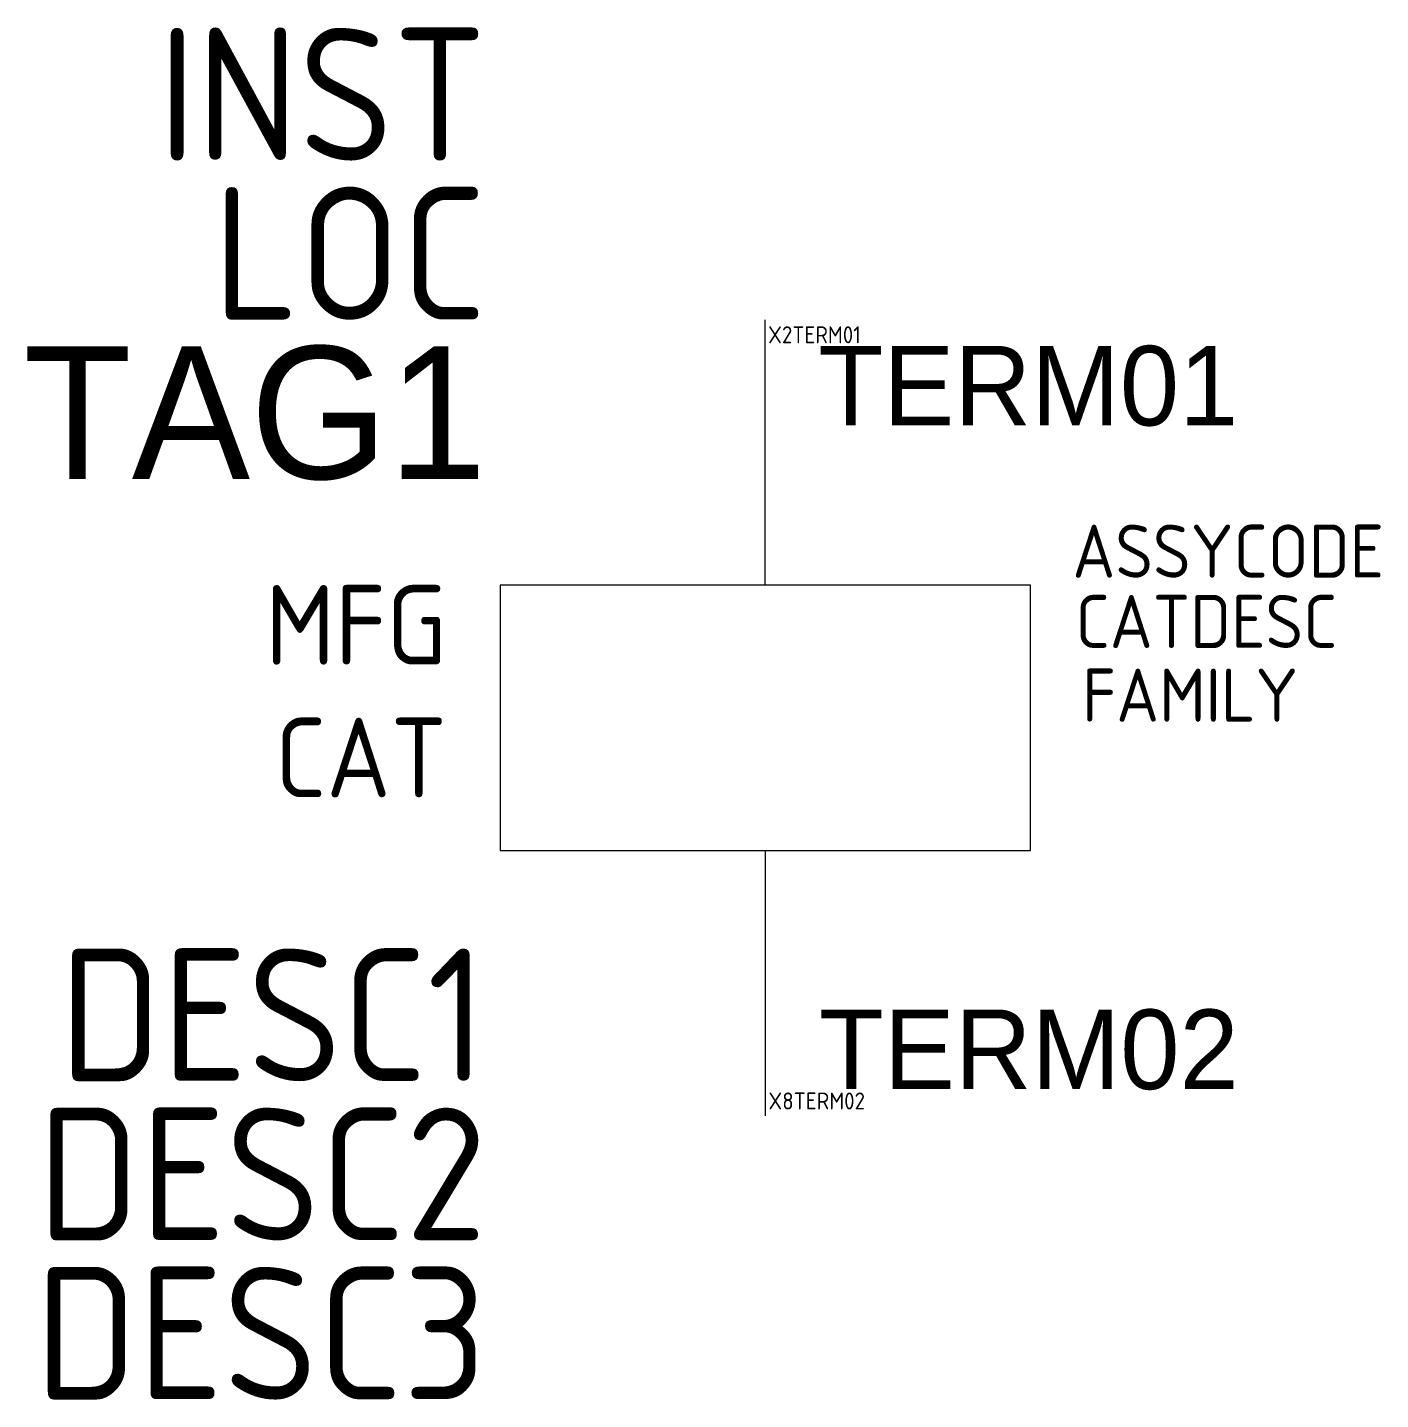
# Model space of a CAD drawing. Extents: x -13.9 to 11.6, y -12.8 to 13.
import ezdxf
from ezdxf.enums import TextEntityAlignment as Align

# ---------------------------------------------------------------- set-up
doc = ezdxf.new("R2010")
doc.units = 0
doc.header["$MEASUREMENT"] = 0
doc.styles.add('WD_IEC', font='isocp2.shx', dxfattribs={"width": 0.9, "height": 4})

msp = doc.modelspace()

# ---------------------------------------------------------------- linework, layer by layer
for p, q in [((0, 2.5), (0, 7.5)), ((0, -2.5), (0, -7.5))]:
    msp.add_line(p, q)
msp.add_lwpolyline([(-5, 2.5), (-5, -2.5), (5, -2.5), (5, 2.5)], close=True)

# ---------------------------------------------------------------- texts
at = {"style": 'WD_IEC', "flags": 1}
for tag, text, height, p in [('INST', '', 2.5, (-5.25, 10.5)), ('LOC', '', 2.5, (-5.25, 7.5)), ('MFG', 'ACKO', 1.5, (-6, 1)), ('CAT', 'MK', 1.5, (-6, -1.5)), ('DESC1', '', 2.5, (-5.25, -6.85)), ('DESC2', '', 2.5, (-5.25, -9.85)), ('DESC3', '', 2.5, (-5.25, -12.85))]:
    msp.add_attdef(tag, text=text, height=height, dxfattribs=at).set_placement(p, align=Align.RIGHT)
for tag, p, s, height in [('X2TERM01', (0.054, 7.056), '', 0.32), ('ASSYCODE', (5.788, 2.639), '', 1), ('CATDESC', (5.847, 1.314), '', 1), ('FAMILY', (5.97, -0.075), 'MS_ACKO', 1), ('X8TERM02', (0.059, -7.383), '', 0.32)]:
    msp.add_attdef(tag, p, s, height=height, dxfattribs=at)
msp.add_attdef('TAG1', text='K', height=2.5).set_placement((-5.25, 4.5), align=Align.RIGHT)
for tag, p, s in [('TERM01', (1, 5.507), 'A1'), ('TERM02', (1.008, -7), 'A2')]:
    msp.add_attdef(tag, p, s, height=1.5)

doc.saveas('drawing.dxf')
